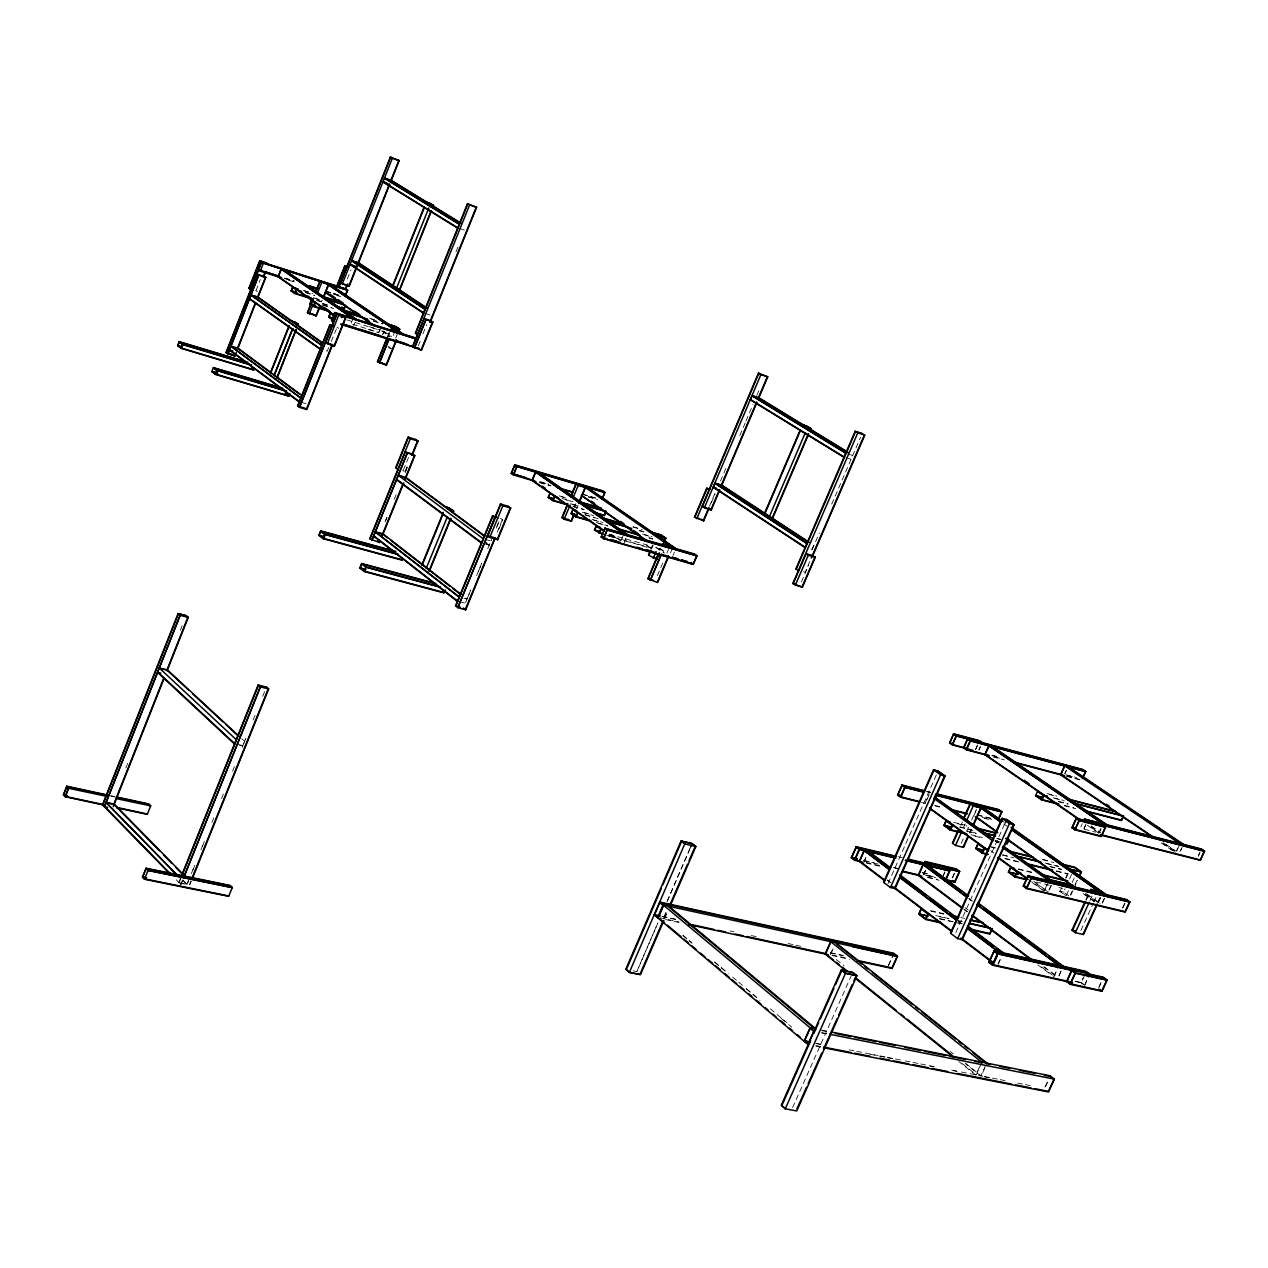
<?xml version="1.0" encoding="UTF-8"?>
<svg xmlns="http://www.w3.org/2000/svg" width="1268" height="1268" viewBox="0 0 1268 1268"><rect width="100%" height="100%" fill="white"/><g stroke="black" fill="none" stroke-linecap="round" stroke-linejoin="round"><path stroke-width="0.75" stroke-dasharray="5 3.75" d="M255.977 290.61L260.305 279.578M125.801 768.043L128.702 760.705M180.31 630.37L182.497 624.87M347.258 279.023L350.967 269.925M328.697 347.591L327.271 351.141L322.167 349.572M331.281 341.504L336.4 328.872M351.188 323.134L353.027 318.569M353.74 325.654L354.961 322.611M379.671 329.997L378.609 332.644L365.675 328.602M380.226 328.998L378.831 332.485L351.125 323.8M382.461 334.974L383.871 331.487M383.015 333.975L384.093 331.313M387.501 336.448L388.943 332.882M387.849 336.606L389.403 332.834M388.341 336.48L389.736 332.993M393.254 335.465L394.649 331.962M395.679 338.16L397.787 332.913M180.436 878.407L178.645 882.845L175.887 880.024M182.766 880.008L186.903 884.224L179.026 882.623L180.579 878.74M179.042 883.035L180.5 879.374M180.674 884.921L182.893 879.437M180.817 884.858L183.02 879.358M186.919 884.636L188.472 880.341M191.341 873.668L193.544 868.184M200.899 849.893L203.102 844.409M211.946 822.456L214.149 816.972M221.504 798.681L223.707 793.197M232.551 771.245L234.754 765.761M242.109 747.486L245.786 738.341M253.156 720.05L255.359 714.566M262.714 696.275L264.933 690.791M180.325 883.194L187.046 884.557L188.52 880.895M192.942 869.927L195.145 864.443M202.5 846.152L204.719 840.668M243.71 743.761L245.929 738.277M189.439 884.62L190.913 880.959M189.82 884.81L191.294 881.149M422.989 333.706L426.761 324.576M456.068 251.666L458.271 246.198M418.281 345.895L420.707 339.887M408.518 457.415L403.43 469.968L405.586 471.553L402.479 470.666M405.205 471.395L407.393 466.006M394.205 499.37L396.409 493.949M405.205 472.251L407.408 466.814M405.316 472.219L407.519 466.782M465.53 602.633L470.713 590.064L467.115 599.003M476.625 575.688L481.808 563.119L478.21 572.058M487.736 548.743L491.445 539.772M498.102 523.589L495.883 528.978L499.687 519.959M486.119 544.337L489.274 545.208L491.54 539.724M497.183 532.291L502.366 519.706L496.818 518.121M498.847 529.184L502.762 519.88L500.321 518.2M574.245 507.343L575.815 503.761M576.591 508.896L578.081 505.346M620.876 540.675L623.951 533.955M624.474 541.531L625.869 538.218M623.904 543.528L626.123 538.234M608.513 536.063L651.292 548.378L652.513 545.494M651.372 548.283L652.798 544.891M651.736 548.458L653.178 545.05M657.363 575.656L664.083 559.917M666.952 552.991L668.505 549.472M670.439 552.911L672.515 547.998M672.991 555.479L674.37 552.214M709.462 506.17L714.819 493.537M711.205 502.984L715.136 493.838M720.478 481.111L725.946 468.32M739.799 435.558L745.267 422.767M745.98 420.976L753.002 404.555M756.806 395.457L759.183 389.973M813.628 545.636L812.011 549.361L807.066 547.903M812.122 549.694L819.302 533.051M831.713 504.157L860.623 437.222M809.729 561.661L805.053 572.534L802.85 571.076M801.36 582.012L808.54 565.449M636.79 971.7L657.807 923.009M667.142 901.374L690.505 847.262M657.918 922.898L636.916 971.573L633.192 970.828M667.269 901.247L690.616 847.151M663.941 916.923L666.176 911.755M664.067 917.509L666.841 911.09M664.099 918.46L667.206 911.248M664.67 918.729L667 913.309M863.714 862.066L866.773 855.155M863.841 862.478L866.646 856.169M830.191 954.693L833.139 948.052M831.142 953.377L833.488 948.068M888.107 883.463L936.481 774.637M925.117 803.056L929.27 793.705M928.937 795.115L925.228 803.436L921.551 802.501M792.611 1107.566L851.129 976.011M975.361 749.768L977.39 745.219M975.663 749.61L977.961 744.49M978.944 749.626L980.465 746.218M924.103 873.272L925.497 870.149M978.912 750.228L980.275 747.185M925.244 871.005L923.722 874.397L934.69 876.996M923.786 874.904L925.878 870.228M888.297 965.487L892.196 956.754M888.71 965.281L893.829 953.821M960.875 825.436L962.475 821.854M963.537 827.481L965.202 823.804M943.202 875.491L944.818 871.877M943.455 875.538L944.977 872.146M961.16 843.426L963.617 837.974M968.435 827.227L966.771 830.889L976.392 833.266M971.589 820.142L976.455 809.317M974.03 815.356L976.091 810.727M969.497 832.854L971.098 829.272M969.941 833.06L971.542 829.462M952.236 877.916L954.645 872.527M952.553 877.852L954.82 872.796M955.834 932.503L1004.256 824.882M1064.74 773.67L1066.261 770.31M1064.882 773.908L1066.515 770.326M998.043 963.981L1001.308 956.769M998.17 964.409L1001.165 957.815M1047.273 884.208L1044.135 891.119L1031.36 881.91M1048.953 881.133L1044.531 890.865L1031.756 881.64M1048.905 890.104L1051.109 885.254M1051.426 885.207L1048.287 892.117L1033.895 881.751M1080.843 826.863L1082.27 823.709M1083.981 828.384L1087.215 821.268M1083.966 829.018L1085.392 825.848M979.451 1066.974L975.758 1075.105L958.846 1061.522M981.828 1062.568L976.281 1074.773L962.444 1063.646M1068.433 890.738L1066.134 895.81L1059.62 891.135L1061.126 887.822M1065.643 877.884L1068.655 871.259M1061.57 888.028L1060.064 891.341L1066.166 895.715M1066.087 878.09L1069.098 871.465M1068.781 895.81L1063.567 892.086L1065.072 888.773M1069.558 878.93L1072.57 872.321M985.711 1065.247L980.956 1075.692L965.566 1063.345M984.792 1068.036L981.099 1076.167L965.709 1063.82M1072.173 882.528L1074.487 877.472M1070.398 894.891L1071.904 891.578M1074.931 884.953L1077.198 879.976M1098.928 832.822L1100.957 828.48M1070.842 895.097L1073.108 890.12M1073.869 888.472L1077.641 880.182M1100.957 828.923L1099.166 832.949L1089.402 826.229M1085.804 899.947L1088.229 894.606M1086.264 900.153L1088.705 894.812M1053.66 976.693L1056.64 970.194M1054.12 976.392L1058.986 965.725M1090.005 900.597L1092.493 895.145M1058.923 975.504L1061.364 970.178M1058.97 976.075L1061.95 969.576M1080.875 930.427L1093.111 903.672M1093.888 901.992L1096.36 896.555M1097.676 902.325L1101.749 893.433M1098.136 902.531L1100.656 897.062M1098.659 902.024L1102.32 894.019M1102.209 902.879L1104.396 898.077M1102.368 903.149L1104.697 898.029M1075.169 981.448L1080.922 982.732L1083.157 977.882M1075.565 981.274L1081.319 982.541L1085.376 973.713M1084.615 984.998L1087.865 977.913M1084.679 985.521L1088.404 977.438M1122.545 907.983L1124.875 902.895M1122.846 907.92L1125.049 903.149M1045.006 1087.025L1047.954 1080.621M1045.514 1086.724L1047.875 1081.572M1098.944 986.9L1101.908 980.449M1098.611 988.327L1101.844 981.274M1176.387 851.193L1177.813 848.102M1176.831 850.765L1180.033 843.822M1179.985 851.573L1181.586 848.102M1180.698 850.574L1182.109 847.484M1198.593 855.139L1200.019 852.064M1198.308 856.328L1199.893 852.873M816.132 1043.326L821.949 1044.467M849.069 1049.825L854.87 1050.966M856.803 1051.346L878.122 1055.562M880.055 1055.943L885.872 1057.084M887.806 1057.464L893.623 1058.621M895.557 1059.002L903.307 1060.524M905.241 1060.904L911.058 1062.061M912.992 1062.441L918.809 1063.583M920.742 1063.963L934.294 1066.642M951.729 1070.081L959.48 1071.619M961.413 1071.999L982.732 1076.199M984.665 1076.58L990.482 1077.737M992.416 1078.117L998.233 1079.258M1000.167 1079.639L1005.968 1080.796M1017.602 1083.078L1023.403 1084.235M1025.352 1084.615L1031.153 1085.757M815.689 1043.532L823.439 1045.054M869.927 1054.231L877.678 1055.768M879.612 1056.149L885.429 1057.29M887.362 1057.67L893.179 1058.812M929.983 1066.087L933.85 1066.848M953.219 1070.668L957.102 1071.428M984.222 1076.786L990.023 1077.927M815.831 1045.561L821.648 1046.718M815.895 1046.211L821.712 1047.352M821.902 1032.691L827.719 1033.848M821.458 1032.897L827.275 1034.054M821.68 1030.044L829.43 1031.597M821.743 1030.678L827.56 1031.851M110.649 795.702L114.469 796.526M110.665 796.082L114.469 796.906M662.308 916.32L675.86 919.252M730.035 930.966L733.903 931.806M751.322 935.562L757.123 936.83M788.094 943.519L793.895 944.771M795.828 945.199L801.63 946.451M830.651 952.728L842.269 955.232M661.912 916.526L677.397 919.871M830.255 952.934L845.74 956.278M659.693 917.747L679.046 921.915M831.998 954.947L847.5 958.291M665.541 919.585L681.043 922.93M832.062 955.517L849.497 959.274M930.649 910.63L943.836 913.657M960.795 917.556L964.568 918.412M930.712 911.153L943.899 914.18M935.832 915.559L949.035 918.571M958.465 920.742L962.238 921.598M939.223 916.605L948.654 918.761M958.085 920.917L961.857 921.788M939.826 918.65L956.785 922.518M958.671 922.945L962.444 923.817M939.445 918.84L952.633 921.852M954.519 922.28L962.063 923.992M236.403 744.11L242.695 745.568M239.493 745.124L242.854 745.901M864.744 860.94L878.201 864.11M893.56 867.756L897.395 868.659M925.608 875.332L935.816 877.741M866.139 862.525L879.58 865.711M927.621 877.06L937.242 879.326M866.187 863.033L879.643 866.202M927.685 877.551L939.223 880.277M922.581 872.622L929.888 874.349M922.216 872.796L929.523 874.524M863.191 860.29L874.714 863.017M893.924 867.566L897.76 868.469M926.575 875.285L934.262 877.107M1059.62 891.135L1063.567 892.086M898.426 856.788L902.261 857.707M1036.019 881.989L1049.381 885.207M1058.923 887.505L1062.743 888.424M1018.347 868.881L1031.692 872.115M1018.41 869.341L1031.756 872.574M1045.323 863.048L1058.621 866.298M1046.877 863.682L1058.289 866.472M1002.719 854.886L1010.311 856.74M1050.173 866.488L1061.554 869.277M1002.37 855.06L1013.766 857.834M1049.825 866.662L1061.221 869.452M1005.001 858.325L1018.299 861.574M1056.292 870.847L1067.688 873.636M1005.064 858.785L1018.362 862.034M1056.355 871.306L1067.751 874.08M991.37 846.739L995.158 847.674M1042.597 859.339L1050.189 861.194M991.418 847.198L995.221 848.134M1042.661 859.783L1054.057 862.589M957.562 823.74L967.009 826.086M960.05 826.895L971.399 829.716M959.717 827.069L974.854 830.825M997.171 838.417L1000.959 839.368M966.596 831.095L976.043 833.441M996.838 838.592L1000.61 839.527M970.987 834.74L982.335 837.546M995.57 840.827L999.358 841.762M974.823 836.135L982.399 838.005M995.634 841.27L999.422 842.206M953.726 822.33L965.059 825.151M977.596 814.912L990.879 818.256M977.263 815.086L990.546 818.415M934.77 805.402L942.378 807.304M982.24 817.337L991.719 819.714M934.833 805.846L942.425 807.764M984.19 818.256L991.782 820.158M926.67 791.264L930.458 792.231M926.734 791.707L930.522 792.674M1084.283 829.256L1095.806 832.188M1053.185 797.715L1062.695 800.171M1054.77 798.365L1064.28 800.837M1058.732 801.487L1068.242 803.944M1058.415 801.645L1067.91 804.102M1064.359 805.354L1073.869 807.811M1064.423 805.782L1075.835 808.73M1047.178 793.578L1056.688 796.05M1049.143 794.497L1056.751 796.462M994.698 756.933L1002.259 758.93M1066.546 775.953L1079.781 779.455M992.86 756.837L1004.208 759.849M1066.61 776.365L1081.731 780.359M992.178 755.205L999.739 757.202M1065.897 774.732L1075.343 777.236M991.861 755.363L999.422 757.361M1067.482 775.398L1076.928 777.902M463.929 598.195L467.099 599.051L463.977 596.626M459.555 601.682L465.118 603.172M485.216 539.36L490.779 540.929M483.584 543.306L489.147 544.86L485.993 542.514M609.353 534.335L646.791 544.875L651.261 547.998L606.611 535.144M596.404 522.448L607.657 525.713M648.947 537.68L652.703 538.757M598.306 523.367L607.689 526.077M648.978 538.044L652.735 539.138M573.041 506.154L584.088 509.371M573.073 506.518L584.12 509.736M584.215 512.51L589.842 514.142M632.954 526.696L640.451 528.867M582.377 512.335L593.614 515.616M632.986 527.06L642.369 529.786M585.103 514.681L594.486 517.407M639.532 530.5L643.272 531.593M584.849 514.856L597.989 518.66M639.262 530.658L646.775 532.845M592.045 519.389L601.412 522.099M642.67 534.066L652.037 536.792M593.662 520.102L603.029 522.812M644.287 534.779L651.784 536.95M559.251 495.804L566.606 497.944M561.122 496.707L566.637 498.324M561.962 498.467L573.009 501.684M565.385 499.703L572.756 501.859M570.6 503.681L576.116 505.282M572.185 504.379L577.701 505.995M539.534 481.475L548.885 484.217M582.551 494.14L595.643 497.991M541.167 482.189L548.648 484.392M582.313 494.298L595.405 498.15M539.629 482.3L550.851 485.596M588.273 496.612L595.77 498.815M539.661 482.664L550.883 485.961M588.304 496.977L597.672 499.719M301.213 402.257L306.333 403.763M388.341 347.717L391.812 348.795M322.627 303.417L328.269 305.192M369.574 318.22L377.087 320.582M322.658 303.749L328.285 305.525M371.461 319.14L377.103 320.915M322.658 304.843L332.058 307.807M373.394 320.836L382.793 323.8M322.437 305.002L333.706 308.568M373.172 320.994L382.571 323.958M369.305 326.684L380.384 330.156M346.893 319.885L380.162 330.33M303.686 290.42L310.993 292.734M303.702 290.752L312.847 293.653M305.572 292.417L314.718 295.301M305.366 292.575L314.512 295.476M313.307 297.679L322.437 300.564M314.924 298.424L322.231 300.738M316.794 300.088L324.117 302.402M316.81 300.421L324.132 302.735M847.579 453.849L852.524 455.418M284.872 278.041L294.224 281.005M326.034 291.117L339.127 295.286M284.65 278.199L294.017 281.179M325.828 291.291L331.439 293.067M333.31 293.669L338.921 295.444M284.587 278.548L293.954 281.512M325.781 291.624L331.392 293.415M333.262 294.017L338.889 295.793M288.359 280.054L295.84 282.431M337.034 295.523L340.775 296.712M845.962 457.621L850.891 459.19M425.382 313.513L430.327 315.098M459.618 228.509L464.579 230.174M1166.195 844.52L1175.927 851.113M1163.041 842.681L1176.022 851.462M1163.057 843.727L1174.406 851.414M1161.076 842.855L1175.674 852.746M334.276 293.304L335.893 294.398M383.633 331.011L391.701 336.527M382.033 330.821L390.1 336.337M381.716 331.011L389.767 336.527M1091.019 825.943L1100.798 832.664M1091.114 826.292L1099.261 831.903M1087.405 825.341L1098.801 833.187M387.976 346.148L390.528 347.907M659.344 548.109L665.811 552.61M659.455 548.442L665.938 552.959M656.111 547.174L664.21 552.816M655.762 547.38L663.861 553.022M337.003 327.096L338.714 328.269M646.521 545.05L651.292 548.378M610.954 534.161L620.575 540.929M611.065 534.51L617.484 539.011M609.258 534.335L614.077 537.727M608.909 534.541L612.111 536.808M255.867 290.626L257.436 291.735M1003.86 823.994L1007.077 826.276M1086.977 894.162L1099.863 903.339M1085.487 893.401L1099.974 903.719M1085.043 894.463L1094.712 901.342M1083.046 893.575L1094.3 901.596M995.332 840.478L998.534 842.76M994.936 840.732L998.138 843.014M1033.785 881.371L1048.176 891.737M990.752 850.654L993.953 852.952M968.879 898.441L972.049 900.787M969.006 898.854L972.176 901.199M1081.319 982.541L1083.522 984.174M1080.922 982.732L1083.427 984.586M486.135 542.862L489.274 545.208M965.138 907.777L968.292 910.139M1043.929 966.676L1056.529 976.106M1044.055 967.104L1056.656 976.519M964.346 909.219L967.5 911.581M1041.519 966.977L1052.535 975.219M963.902 909.505L967.056 911.866M1037.921 964.9L1050.522 974.331M958.164 921.567L961.287 923.928M887.14 879.834L890.263 882.211M887.283 880.261L890.405 882.623M836.357 959.622L844.044 965.804M950.334 1051.473L953.409 1053.93M682.834 935.15L691.884 942.774M714.534 961.841L726.596 972.001M732.635 977.089L737.168 980.893M738.673 982.161L744.712 987.249M746.218 988.517L756.79 997.409M770.373 1008.837L786.984 1022.816M683.008 935.641L687.525 939.445M689.031 940.713L692.059 943.265M714.692 962.317L728.292 973.761M746.392 989.008L759.976 1000.436M781.12 1018.22L787.159 1023.308M788.664 1024.576L791.676 1027.128M241.808 738.753L244.661 741.4M182.909 880.325L187.046 884.557M176.268 879.802L179.026 882.623M386.883 517.455L384.679 522.876L386.978 517.423"/><path stroke-width="1.5" d="M251.349 368.275L253.758 370.082L181.229 348.367L177.694 345.673L179.248 341.663L247.973 362.315M244.28 361.538L179.263 341.995L177.9 345.498L181.213 348.034L253.743 369.749L251.492 368.053M181.213 348.034L182.576 344.516L179.263 341.995M181.229 348.367L182.782 344.357L179.248 341.663M289.865 393.492L288.803 396.171L215.512 374.44L211.851 371.651L213.436 367.593L282.891 388.262M345.134 296.347L347.622 290.118L345.752 288.866L261.509 262L250.763 289.643L248.861 288.375L259.702 260.748L266.803 263.015M288.787 395.822L215.497 374.092L216.891 370.541L213.452 367.926L279.15 387.485M215.512 374.44L217.097 370.367L213.436 367.593M249.194 288.533L260.035 260.891L268.626 264.267M236.323 352.361L234.897 356.023L225.989 352.552L261.557 261.969M226.322 352.694L257.198 274.015M234.564 355.864L227.875 353.867L258.672 275.124L256.849 273.856L265.789 277.375L257.879 297.504M281.575 277.914L260.273 271.146L263.379 263.221L259.702 260.748M227.875 353.867L258.767 275.108L265.789 277.375M263.221 277.01L265.392 271.479M263.57 277.153L265.725 271.637M237.433 348.557L255.391 302.83M257.547 297.346L265.456 277.232L263.855 276.123M237.766 348.7L255.724 302.989M105.323 805.386L65.254 796.779L63.4 794.846L66.792 786.208L106.829 794.862M106.845 795.258L66.808 786.588L63.622 794.703L65.239 796.383L105.307 804.99M65.239 796.383L68.44 788.268L66.808 786.588M65.254 796.779L68.662 788.125L66.792 786.208M313.148 299.264L294.858 293.494L291.164 290.927L292.718 286.948M313.133 298.931L294.842 293.162L291.371 290.752L292.734 287.281L298.218 289.009M294.842 293.162L296.205 289.69L292.734 287.281M294.858 293.494L296.427 289.516M270.449 372.697L288.946 325.924M270.781 372.855L289.278 326.066M167.138 670.677L188.235 617.405L186.253 615.646L178.075 613.585L102.47 804.768L170.387 874.381M178.455 613.76L102.835 804.942L104.483 806.622L180.183 615.297L178.455 613.76L186.127 615.693L187.87 617.231L166.758 670.503M292.67 328.571L274.142 375.439L292.781 328.555M178.075 613.585L180.056 615.345L104.341 806.702L107.637 807.399M277.391 376.358L295.919 329.537M277.01 378.308L296.268 329.68M330.472 311.801L313.545 306.476L309.788 303.86L311.373 299.866M319.901 306.793L316.255 315.986L307.442 312.514L312.53 299.644M315.447 292.274L319.821 281.242L328.65 284.729L323.546 297.6M312.863 299.787L307.775 312.673L309.376 313.782M315.78 292.433L320.154 281.385M113.645 804.609L163.841 677.857M113.28 806.622L164.222 678.031M309.265 313.798L313.022 304.589M317.301 293.542L321.771 282.495M328.571 310.866L313.529 306.143L314.924 302.64L311.389 300.199M313.545 306.476L315.13 302.466M319.568 306.65L315.922 315.843L314.305 314.718M323.213 297.457L328.317 284.587M336.115 287.693L344.785 265.868L348.24 266.993L345.102 266.026L336.448 287.836M338.683 287.139L390.354 157.058L399.182 160.608L391.21 180.627M338.794 287.123L346.735 267.104L345.102 266.026M340.775 282.875L390.702 157.216M352.9 318.236L281.147 268.895L278.041 276.789L334.181 315.653L332.565 319.694L328.745 317.032L330.346 313.006L334.039 314.163M332.549 319.362L328.967 316.857L330.362 313.339L334.055 314.496M389.767 184.272L349.223 286.188L342.297 283.984L392.367 158.231L390.354 157.058M343.818 316.207L345.879 317.539L334.514 346.085L325.305 342.471L332.581 344.706L306.761 409.532L299.47 407.393L297.568 405.966L329.854 324.814L333.611 326.034M416.95 338.382L334.768 312.546L331.519 320.709L333.468 322.056L336.717 313.878L417.061 339.127M297.917 406.125L330.203 324.973M345.276 289.199L346.719 285.554M345.609 289.342L347.765 283.889M336.654 313.909L299.47 407.393L331.899 326.145L329.854 324.814M325.654 342.629L337.003 314.068M348.89 286.045L356.847 266.026M358.289 262.381L389.434 184.129M390.877 180.484L398.849 160.465M345.229 295.761L347.4 290.277L345.784 289.183L261.573 262.286L347.4 290.277M336.939 306.777L344.262 309.075L345.609 305.319L327.318 299.517M306.412 409.39L332.248 344.5M116.371 796.938L148.784 803.944L150.686 805.862L147.294 814.389L116.767 807.843M345.53 317.38L334.166 345.926L327.334 343.818L338.714 315.241L334.768 312.546M142.492 877.171L146.074 868.2L230.205 885.444L232.282 887.521L228.7 896.349L144.504 879.263L142.492 877.171L146.327 877.947M228.684 895.937L144.489 878.851L142.729 877.012L146.089 868.612L230.237 885.856L232.044 887.663L147.865 870.434L146.089 868.612M144.504 879.263L148.102 870.292L146.074 868.2M392.636 285.728L424.051 207.286M392.256 287.693L424.384 207.429M396.519 288.28L428.822 207.889M398.929 291.085L431.136 210.742M399.262 291.228L431.469 210.9M396.583 340.03L386.534 365.057L377.452 361.491L386.788 338.239M387.311 338.081L377.801 361.649L386.185 364.899L396.234 339.872M385.535 343.469L387.643 338.223M379.417 362.87L388.753 339.586M379.512 362.854L388.848 339.586M398.659 331.74L399.705 329.125L395.854 326.51L382.714 322.357M180.848 877.345L258.133 685.037L266.534 687.082L268.673 688.984L192.768 877.488M181.245 877.535L258.529 685.227L260.4 686.891L268.673 688.984M402.13 560.171L323.134 538.678L318.902 535.286L320.677 530.864L395.806 551.421M392.081 550.772L320.693 531.244L319.14 535.128L323.118 538.298L402.099 559.806M183.622 877.599L260.273 686.955L258.133 685.037M183.765 877.519L260.4 686.891M323.118 538.298L324.671 534.414L320.693 531.244M323.134 538.678L324.925 534.24L320.677 530.864M192.387 877.298L268.277 688.793L266.391 687.129M430.232 322.262L476.594 207.334L467.496 203.672L415.302 333.278L417.378 334.609M415.635 333.436L467.844 203.831M467.496 203.672L469.635 204.909L412.449 346.735L421.467 350.253L432.832 322.104L430.74 320.772M412.766 346.846L424.114 318.664L432.832 322.104M425.779 319.853L414.414 348.034L425.874 319.837L423.766 318.522L430.835 320.772M429.884 322.104L476.245 207.175M421.119 350.095L432.483 321.945M415.793 439.473L408.058 437.175L395.695 467.734L397.851 469.319M408.439 437.349L396.076 467.908L397.946 469.303M370.082 538.979L405.284 452.042M445.322 589.969L444.117 592.933L364.265 571.519L359.858 568.001L361.681 563.499L435.748 583.47M444.085 592.536L364.233 571.123L360.112 567.826L361.713 563.895L433.862 583.343M364.233 571.123L365.834 567.176L361.713 563.895M364.265 571.519L366.087 567.002L361.681 563.499M411.751 455.228L417.584 440.868M412.132 455.402L417.964 441.026L415.682 439.489M382.143 535.175L402.701 484.503M404.904 479.066L414.446 455.545M382.508 535.35L403.81 482.854M405.269 479.241L414.81 455.719L412.544 454.166M421.8 564.942L443.309 512.32M422.181 565.116L442.944 514.301M426.206 568.365L447.144 517.423M428.996 571.076L450.552 518.39M429.376 571.25L450.933 518.564M508.262 506.344L510.719 508.008L497.658 539.661L495.217 537.965L465.705 609.765L457.78 607.657L455.497 605.866L492.523 515.918L496.628 517.154M455.878 606.056L492.919 516.092M535.92 481.555L513.461 474.961L511.242 473.376L514.76 464.817L602.649 490.843L604.931 492.412L602.11 499.148M602.031 498.895L604.678 492.57L602.68 491.207L514.792 465.182L511.479 473.218L534.018 480.651M508.357 506.312L500.448 504.03L457.78 607.657L494.964 517.582L492.523 515.918M500.844 504.22L487.8 535.889L489.844 537.394M513.429 474.581L516.742 466.545L514.792 465.182M513.461 474.961L516.995 466.37L514.76 464.817M497.658 539.661L489.749 537.442L502.905 505.694L500.448 504.03M465.308 609.591L494.964 537.68M497.262 539.486L510.322 507.834M567.541 504.902L552.816 500.606L548.267 497.405L550.043 493.109M567.509 504.537L552.785 500.242L548.521 497.23L550.074 493.474L558.031 497.547M552.785 500.242L554.338 496.47M552.816 500.606L554.591 496.311M567.795 503.412L561.882 517.661L564.212 519.23M570.759 496.295L575.941 483.821L585.119 487.387L579.191 501.621M567.43 505.361L562.247 517.819L569.158 519.769M571.123 496.454L576.306 483.996M570.14 504.965L564.117 519.262L571.408 521.354L574.372 514.237M573.009 497.864L578.287 485.359M590.809 521.196L575.783 516.837L571.155 513.572L572.962 509.229M590.777 520.815L575.751 516.472L571.424 513.397L572.993 509.609L576.75 510.703M571.044 521.196L574.008 514.079M578.81 503.57L585.483 487.546L578.208 485.39M575.783 516.837L577.606 512.494M602.934 534.462L594.486 530.056L596.325 525.681M600.065 527.123L596.356 526.061L594.755 529.881L602.902 534.082M599.178 533.004L600.778 529.184L596.356 526.061M599.209 533.384L601.048 529.01M601.191 537.014L604.899 528.138L694.515 554.053L696.956 555.733L693.263 564.434L603.584 538.694L601.191 537.014L606.801 538.615M607.039 530.008L696.703 555.907L693.231 564.054L603.552 538.314L607.039 530.008L604.931 528.534L694.547 554.433M603.584 538.694L607.309 529.834L604.899 528.138M649.929 551.691L648.503 555.083L656.808 559.41L658.964 554.306M648.867 555.257L651.023 550.154M653.194 558.38L656.142 551.532M658.14 554.306L647.821 578.747L657.648 582.551L668.712 556.383M658.599 554.148L656.444 559.251L653.495 557.191M659.265 552.737L648.202 578.921L653.416 580.395M663.957 542.022L665.541 538.298L661.119 535.239L651.736 532.512M664.004 542.387L665.795 538.123L661.072 534.874L649.834 531.609M657.268 582.377L668.331 556.208M709.066 508.135L703.708 520.783L694.468 517.17L706.704 488.275L710.159 489.321M694.816 517.328L707.068 488.434L710.302 489.416M696.782 518.723L758.454 373.125L767.758 376.834L758.47 398.723M702.377 506.503L758.819 373.283M719.844 484.851L714.978 483.377L713.44 487.007L805.402 547.411M847.484 452.343L758.549 397.962L752.067 395.87L750.513 399.531L844.314 457.098M703.344 520.609L708.701 507.977M702.028 506.344L710.92 509.799L719.431 489.733M720.969 486.088L756.568 402.21M758.106 398.564L767.394 376.675M719.78 489.908L711.269 509.958L704.342 507.897L760.927 374.551L758.454 373.125M721.334 486.262L756.933 402.368M764.414 513.73L800.235 429.947M764.778 513.905L800.599 430.106M769.232 516.979L805.275 432.848M771.578 519.658L808.318 433.814M771.943 519.817L808.699 433.989M862.177 433.593L855.155 431.326L795.876 568.967L798.428 570.6M796.241 569.142L855.535 431.5L862.129 433.624L864.76 435.146L812.455 556.414M670.899 904.29L695.863 846.517L692.169 843.553L681.074 840.969L625.774 969.307L629.34 972.429L640.483 974.696L663.893 920.536M661.389 888.234L626.344 969.576L629.467 972.302L639.912 974.442L662.53 922.074M662.958 884.62L681.645 841.239L692.059 843.648L695.276 846.247L689.047 860.687M795.416 585.071L792.849 583.438L857.786 432.848L855.155 431.326M793.229 583.613L806.115 553.704M629.34 972.429L684.752 843.933L681.074 840.969M659.772 902.594L662.958 905.257L657.743 917.319L654.573 914.64L659.772 902.594L893.829 953.821M811.298 558.047L864.38 434.987M657.807 917.921L663.354 905.051L897.554 956.23L892.086 968.467L857.231 960.954M658.33 917.588L663.529 905.526M802.026 586.989L814.928 557.112M812.788 555.622L805.735 553.545L808.318 555.162L795.353 585.119L802.406 587.163L815.308 557.27L812.725 555.653M690.505 847.262L692.059 843.648M670.328 904.021L687.478 864.3M862.351 862.129L854.664 860.306L851.303 857.754L856.185 846.691L896.508 856.344M860.37 861.162L854.6 859.799L851.668 857.564L856.249 847.198L894.637 856.375M854.6 859.799L859.181 849.433L856.249 847.198M854.664 860.306L859.545 849.243L856.185 846.691M830.794 942.061L825.642 953.71L833.314 959.876M919.649 802.026L900.66 797.255L897.57 795.02L902.008 785.003L924.768 790.788M919.585 801.582L900.613 796.811L897.903 794.846L902.071 785.447L922.93 790.756M900.613 796.811L904.766 787.396L902.071 785.447M900.66 797.255L905.098 787.222L902.008 785.003M841.302 969.972L781.231 1105.3L785.272 1108.834L796.748 1110.942L856.914 975.758L852.73 972.413L841.302 969.972L845.471 973.317L856.914 975.758M810.68 1040.632L781.849 1105.585L785.383 1108.676M813.882 1033.404L818.7 1022.579M820.301 1018.981L833.916 988.295M835.517 984.697L841.92 970.258L852.635 972.54L856.296 975.472L853.887 980.877M933.47 769.882L883.558 882.29L890.437 887.521L895.065 888.599L945.135 776.064L938.066 771.071L933.47 769.882L940.602 774.796L945.135 776.064M884.065 882.512L933.977 770.12L938.003 771.166L944.628 775.842L894.558 888.361M785.272 1108.834L845.471 973.317M972.699 750.276L952.411 744.902L949.558 742.921L953.615 733.76L979.419 740.67L982.304 742.636M982.003 742.794L979.482 741.067L953.679 734.172L949.859 742.763L952.363 744.49L967.595 748.691M952.363 744.49L956.183 735.9L953.679 734.172M952.411 744.902L956.484 735.741L953.615 733.76M890.437 887.521L940.602 774.796L944.628 775.842M796.938 1108.85L806.575 1087.215M808.176 1083.617L821.807 1052.979M823.408 1049.365L837.038 1018.727M838.639 1015.129L852.286 984.475M966.343 749.42L970.163 740.845L967.642 739.117L963.823 747.692L966.343 749.42L989.024 755.427M966.39 749.832L970.464 740.686L967.579 738.705L963.521 747.851L966.39 749.832L989.088 755.839M923.865 864.602L925.244 861.495L956.262 868.929L959.686 871.433L954.836 882.243L945.706 880.087L949.843 870.783L946.435 868.263M967.262 834.265L950.239 830.049L943.931 825.484L946.166 820.459M965.313 833.345L950.192 829.605L944.264 825.31L946.229 820.919L950.001 821.854M950.192 829.605L952.157 825.183L946.229 820.919M950.239 830.049L952.49 825.024M970.163 740.845L989.056 745.885L985.141 754.476L1079.623 819.508M894.939 954.693L897.158 956.437L892.022 967.896L857.168 960.383M940.856 922.914L925.767 919.474L918.714 914.101L921.234 908.474M925.703 918.951L919.094 913.911L921.297 908.982L927.907 914.022L925.703 918.951L940.793 922.391M958.022 830.619L952.395 843.188L955.501 845.439L963.521 847.404L968.34 836.642M963.632 818.066L970.052 803.706L973.19 805.925L981.194 807.954L973.158 825.88M952.839 843.394L958.465 830.825M964.076 818.256L970.511 803.912M955.501 845.439L961.192 832.791M966.755 820.301L973.238 805.846L980.75 807.748L972.715 825.674M925.767 919.474L928.287 913.832M944.929 881.149L949.478 870.973L946.483 868.77M963.078 847.198L967.896 836.436M928.287 864.205L925.307 862.002L956.326 869.42L959.321 871.623L954.772 881.751L945.643 879.58M987.962 854.616L982.256 853.237L975.805 848.546L978.072 843.474M987.899 854.156L982.209 852.762L976.138 848.387L978.135 843.933L984.206 848.308L987.994 849.243M982.209 852.762L984.206 848.308M982.256 853.237L984.554 848.134M998.804 818.082L1001.561 811.948L998.804 810.014M998.217 819.952L1001.894 811.774L998.756 809.57L936.149 793.673M1002.037 818.32L950.429 933.137L957.657 938.637L962.333 939.683L1014.099 824.739L1006.681 819.493L1002.037 818.32L1009.439 823.566L1014.099 824.739M950.937 933.375L1002.544 818.557M1005.001 823.17L1006.681 819.493M957.657 938.637L1009.502 823.471M961.81 939.445L1013.576 824.501L1006.618 819.588M1006.919 843.632L1008.884 839.273M1006.982 844.076L1008.472 840.763M1058.717 804.308L1041.583 799.87L1035.591 795.733L1037.668 791.105M1026.478 879.691L1015.018 876.933L1008.409 872.162L1010.723 867.027M1026.414 879.231L1014.955 876.473L1008.757 871.988L1010.786 867.486L1014.59 868.421M1058.653 803.88L1041.519 799.458L1043.358 795.401L1037.731 791.533M1041.583 799.87L1043.675 795.242L1047.479 796.225M1014.955 876.473L1016.984 871.972L1010.786 867.486M1015.018 876.933L1017.348 871.798M992.051 928.683L989.848 933.549L970.987 929.254M992.432 928.509L989.912 934.072L971.05 929.777M1072.126 982.748L992.511 965.154L988.802 962.333L994.033 950.778L1086.121 971.415L1089.878 974.204M1023.276 886.142L1027.983 875.712L1126.444 899.487L1129.867 901.913L1125.176 912.104L1026.636 888.583L1023.276 886.142L1027.064 887.045M1071.175 982.018L992.448 964.615L989.198 962.143L994.096 951.317L1028.633 959.052M1126.507 899.963L1129.503 902.071L1125.112 911.644L1026.573 888.107L1023.625 885.967L1028.047 876.188L1124.621 899.503M1026.573 888.107L1031.011 878.328L1028.047 876.188M992.448 964.615L997.345 953.774L994.096 951.317M1026.636 888.583L1031.375 878.153L1027.983 875.712M992.511 965.154L998.724 951.824L967.421 928.224M997.219 955.866L993.953 963.062L961.16 938.177M1082.444 778.298L1085.471 771.61L1082.904 769.882L978.975 742.145M1082.539 778.584L1085.773 771.451L1082.856 769.486L956.484 735.741M1102.51 824.945L1105.648 827.085L1101.337 836.547L1075.074 829.89L1071.951 827.735L1076.278 818.225L1204.6 851.113L1200.336 860.338L1100.513 834.978M1076.326 818.653L1079.068 820.539L1105.316 827.259L1101.274 836.119L1075.01 829.462L1072.284 827.56L1076.326 818.653L1089.45 822.013M1075.01 829.462L1079.068 820.539M1075.074 829.89L1079.401 820.364L1076.278 818.225M1079.084 876.41L1081.081 872.051L1074.931 867.724L1061.649 864.459M1079.147 876.87L1081.414 871.893L1074.868 867.264L1061.585 863.999M1123.274 816.132L1121.451 820.111L1083.395 810.284M1123.591 815.974L1121.514 820.523L1085.36 811.187M1097.327 904.322L1083.49 934.564L1075.343 932.677L1071.967 930.221L1084.98 901.722M1072.443 930.427L1085.456 901.944M1075.343 932.677L1089.228 902.277M1083.03 934.357L1096.868 904.1M1071.809 970.67L1075.105 973.111L1106.774 980.18L1101.908 990.784L1070.224 983.778L1066.927 981.321L1071.809 970.67L1075.533 971.51M1070.224 983.778L1075.105 973.111M1070.287 984.317L1075.502 972.936L1107.186 980.005L1101.971 991.307L1070.287 984.317L1066.531 981.511L1071.745 970.147L1075.502 972.936M831.364 1031.994L1050.158 1075.803L1054.405 1079.131L1048.509 1091.97L823.645 1047.733M1087.215 821.268L1084.489 819.397L1201.493 849.401L1204.267 851.272L1200.273 859.926L1100.45 834.55M341.298 317.618L343.913 316.144M809.618 1041.884L804.609 1040.885L810.125 1028.364L813.707 1031.36L808.081 1044.04L804.514 1041.028L810.315 1042.185M807.938 1041.995L804.071 1041.234L810.062 1027.73L815.863 1028.887L668.933 906.271M823.582 1047.099L850.717 1052.44M854.6 1053.201L870.102 1056.244M879.786 1058.162L889.486 1060.064M893.354 1060.825L908.871 1063.884M912.738 1064.645L928.255 1067.704M932.123 1068.464L947.64 1071.523M957.324 1073.425L1011.595 1084.108M1015.478 1084.869L1030.979 1087.928M1034.862 1088.689L1048.43 1091.368L1053.962 1079.322L1050.237 1076.421L1044.436 1075.248M829.652 1034.244L1054.405 1079.131M835.295 1033.404L850.796 1036.495M854.664 1037.272L875.966 1041.535M879.834 1042.312L895.335 1045.418M905.019 1047.352L920.505 1050.443M924.372 1051.22L945.674 1055.483M949.542 1056.26L965.043 1059.366M974.727 1061.3L982.462 1062.853M986.345 1063.63L990.213 1064.407M999.897 1066.34L1009.582 1068.274M1019.266 1070.208L1034.751 1073.314M142.729 877.012L146.565 877.805M148.102 870.292L232.282 887.521M856.296 975.472L845.566 973.19L841.92 970.258M63.4 794.846L67.442 795.527M116.751 807.447L147.278 813.993M116.387 797.318L148.8 804.34L150.464 806.004M654.573 914.64L660.374 915.892M68.44 788.268L106.813 796.367M116.133 798.586L150.686 805.862M692.597 924.847L713.9 929.444M717.767 930.284L725.518 931.948M735.202 934.04L742.937 935.721M746.82 936.545L826.197 953.695M688.778 924.594L828.194 954.677M852.635 946.705L897.158 956.437M989.198 962.143L993.034 962.998M988.802 962.333L992.638 963.173M1066.927 981.321L1072.522 982.557M1032.469 959.908L1086.185 971.938L1089.481 974.379M997.345 953.774L1072.205 970.511M1086.708 973.998L1103.477 977.755L1105.68 979.371M953.267 915.813L958.909 917.113M970.226 919.712L983.413 922.739M953.33 916.336L957.102 917.208M970.289 920.235L979.704 922.391M969.798 923.326L990.546 928.065M969.418 923.5L990.165 928.255M919.094 913.911L926.623 915.639M918.714 914.101L928.128 916.257M1071.967 930.221L1075.232 930.981M684.752 843.933L695.863 846.517M851.303 857.754L857.057 859.118M902.642 871.148L919.934 875.237M902.705 871.655L921.931 876.188M851.668 857.564L857.422 858.927M1023.625 885.967L1027.413 886.871M908.031 859.086L959.686 871.433M946.53 868.564L959.321 871.623M908.078 859.593L931.124 865.093M859.545 849.243L896.048 857.945M905.653 860.243L949.843 870.783M859.181 849.433L864.95 850.796M868.786 851.716L893.766 857.675M905.289 860.433L924.499 865.014M928.35 865.933L949.478 870.973M1016.984 871.972L1020.803 872.891M1051.33 880.277L1072.332 885.349M1008.757 871.988L1018.299 874.286M1008.409 872.162L1017.935 874.46M1031.375 878.153L1129.867 901.913M1031.011 878.328L1129.503 902.071M159.388 668.299L167.059 670.154L188.52 689.998M160.782 673.118L157.501 672.325L234.453 743.967M1041.234 874.429L1067.925 880.895M1041.297 874.888L1064.169 880.436M1098.801 891.23L1090.67 889.264L1094.078 891.673M1045.973 878.724L1072.68 885.175M1014.939 855.599L1039.633 861.638M1068.131 868.628L1081.414 871.893M1018.394 856.692L1041.187 862.272M1071.571 869.721L1081.081 872.051M976.138 848.387L983.73 850.242M975.805 848.546L983.397 850.416M1025.891 863.429L1052.488 869.927M1025.955 863.888L1052.551 870.371M1008.44 850.939L1033.119 856.994M1010.406 851.858L1031.28 856.994M978.341 828.907L995.348 833.139M982.748 832.537L994.096 835.343M986.187 833.647L995.649 835.992M944.264 825.31L951.824 827.18M943.931 825.484L951.491 827.354M976.392 827.972L995.285 832.68M897.903 794.846L901.706 795.813M897.57 795.02L901.374 795.971M180.056 615.345L188.235 617.405M949.97 809.222L967.04 813.517M951.919 810.141L967.104 813.961M1072.284 827.56L1076.041 828.511M1071.951 827.735L1075.708 828.686M936.212 794.117L996.917 809.523M905.098 787.222L924.087 792.04M935.467 794.925L1001.894 811.774M904.766 787.396L923.754 792.215M935.134 795.099L971.193 804.245M982.573 807.13L1001.561 811.948M1104.491 825.69L1204.267 851.272M1079.401 820.364L1105.648 827.085M1074.123 803.135L1121.689 815.482M1043.358 795.401L1047.162 796.383M1077.61 804.277L1121.372 815.641M1043.516 797.556L1035.908 795.575L1041.519 799.458M1035.591 795.733L1043.199 797.715M1066.198 798.523L1115.634 811.377M1066.245 798.935L1113.795 811.298M1013.607 761.941L1062.774 774.954M1013.655 762.353L1064.724 775.857M455.497 605.866L460.236 607.134M949.558 742.921L953.552 743.745M956.183 735.9L967.246 738.864M970.464 740.686L1085.773 771.451M992.844 746.9L1064.676 766.062L1060.888 774.526L1153.325 837.134M1070.351 767.568L1085.471 771.61M366.087 567.002L440.234 586.957M365.834 567.176L439.98 587.132M360.112 567.826L365.802 569.364M359.858 568.001L365.564 569.538M324.925 534.24L398.263 554.274M324.671 534.414L398.009 554.449M318.902 535.286L324.782 536.665M382.73 534.145L375.471 532.132L459.317 597.26M493.743 537.489L487.419 535.714L489.749 537.442M445.528 506.867L449.427 507.977L453.912 511.305L450.013 510.196M449.332 508.008L445.908 507.041L453.532 511.131M594.486 530.056L600.335 531.482M398.358 475.627L403.81 477.196M502.81 505.742L510.719 508.008M610.796 539.518L616.391 541.119M646.284 549.71L651.879 551.311M672.42 557.223L678.015 558.823M681.756 559.901L687.367 561.502M610.526 539.692L619.862 542.371M636.679 547.19L642.274 548.806M646.014 549.884L655.35 552.563M662.815 554.702L668.426 556.319M672.151 557.381L677.762 558.998M681.487 560.06L693.263 564.434M618.927 528.978L639.563 534.953M618.958 529.342L639.595 535.318M669.979 545.985L662.562 543.829L665.066 545.478M607.309 529.834L696.956 555.733M792.849 583.438L802.406 587.163M600.778 529.184L604.503 530.246M593.297 512.05L604.345 515.268L605.898 511.543L585.642 505.631M593.329 512.415L604.376 515.648L606.152 511.384L582.218 504.379M601.08 517.423L623.587 523.969M602.997 518.343L621.748 523.795M607.626 521.227L628.262 527.219M654.542 534.858L665.795 538.123M607.372 521.386L631.765 528.487M656.158 535.571L665.541 538.298M571.424 513.397L577.035 515.03M571.155 513.572L576.781 515.204M577.637 501.177L601.555 508.183M579.508 502.08L597.91 507.469M412.655 454.134L404.92 451.868L414.81 455.719M548.521 497.23L554.037 498.847M548.267 497.405L553.783 499.006M410.23 438.744L417.964 441.026M297.568 405.966L304.843 408.122M511.242 473.376L526.204 477.782M556.462 487.245L573.31 492.206M560.234 488.719L573.342 492.57M217.684 373.157L212.057 371.476L215.497 374.092M211.851 371.651L217.478 373.315M694.468 517.17L699.698 518.77M516.995 466.37L604.931 492.412M516.742 466.545L535.445 472.092M539.185 473.186L604.678 492.57M808.255 555.194L815.308 557.27M217.097 370.367L286.631 391.035M216.891 370.541L286.409 391.21M182.782 344.357L251.603 365.01M182.576 344.516L251.397 365.168M177.694 345.673L181.609 346.608M232.868 351.03L229.302 349.952L299.185 401.94M225.989 352.552L233.106 354.691M716.579 488.243L713.123 487.197L805.069 547.602M377.452 361.491L386.534 365.057M291.069 320.519L298.408 324.275L294.81 323.166M328.967 316.857L332.66 318.014M328.745 317.032L332.438 318.189M307.442 312.514L314.416 314.702M342.962 324.037L356.023 328.127M359.763 329.3L380.321 335.719M395.251 340.395L404.603 343.311M342.725 324.212L408.106 344.658M340.918 324.053L419.407 348.589M340.933 324.386L419.486 348.89M339.523 308.742L360.175 315.257M339.555 309.075L358.321 315.003M386.486 323.879L393.999 326.241M341.441 310.771L363.995 317.872M390.306 326.161L399.705 329.125M344.991 312.118L367.546 319.219M393.857 327.509L399.483 329.284L395.87 326.843M315.637 305.461L309.994 303.686L313.529 306.143M309.788 303.86L313.545 305.049M397.486 331.534L390.37 329.3L392.446 330.631M415.096 338.128L334.784 312.879L416.839 339.301M338.604 315.257L345.879 317.539M248.861 288.375L252.522 289.579M320.138 295.634L340.236 302.006M321.977 296.538L338.429 301.752M323.863 298.202L343.993 304.574M296.205 289.69L301.705 291.418M291.371 290.752L296.855 292.48M291.164 290.927L296.649 292.654M335.085 305.873L344.246 308.758L341.9 307.141M262.413 270.892L258.672 269.704L281.448 277.597M266.153 272.081L279.245 276.25M309.186 285.776L314.813 287.551M262.207 271.067L258.45 269.878L260.273 271.146M265.947 272.255L279.039 276.424M308.98 285.934L318.331 288.914M305.192 285.094L318.284 289.247M305.208 285.411L318.3 289.579M263.379 263.221L347.622 290.118M802.565 424.479L810.997 428.616L802.945 424.637M355.246 266.137L350.063 264.441L423.401 313.164M857.739 432.879L864.76 435.146M760.848 374.567L767.758 376.834M426.238 201.802L433.672 205.416L430.185 204.227M430.28 204.227L433.323 205.273L429.63 202.991M469.556 204.909L476.594 207.334M386.407 182.877L383.158 181.768L457.97 227.955M388.024 183.702L382.841 181.942L457.653 228.129M392.272 158.215L399.182 160.608M805.988 425.62L810.617 428.457M847.832 452.137L758.882 397.772L751.972 395.537L845.835 452.977M752.067 395.87L845.93 453.326M750.196 399.721L843.965 457.304M461.33 223.374L391.321 180.357L384.41 177.995L459.285 224.056M459.349 222.518L391.019 180.531L384.537 178.312L459.412 224.388M809.032 542.197L721.793 485.153L714.867 483.045L806.908 543.338M721.476 485.359L808.683 542.403M714.978 483.377L807.019 543.671M706.704 488.275L709.097 489.765M427.173 308.156L358.527 262.793L351.616 260.542L425.018 309.138M425.224 307.252L358.21 262.967L351.727 260.859L425.145 309.455M350.364 264.267L423.718 312.974M708.875 508.436L710.92 509.799M344.785 265.868L346.639 267.12M1204.6 851.113L1201.43 848.989L1084.425 818.97L1087.548 821.109M701.315 519.246L703.708 520.783M1068.131 766.744L1183.535 844.393M1069.399 768.059L1181.554 843.537M1180.033 843.822L1064.581 765.793L1060.539 774.748L1152.961 837.355M349.223 286.188L340.442 282.716L342.392 283.969M1106.267 804.245L1109.5 806.432M330.282 284.587L403.002 333.991M331.582 285.855L402.685 334.181M326.7 283.477L399.452 332.882M328.539 284.888L399.578 333.199M992.511 746.567L1106.821 824.707M993.795 747.914L1106.457 824.945M330.409 294.604L335.243 297.917M338.35 299.803L343.184 303.115M354.596 311.151L359.446 314.464M365.77 318.553L369.115 321.073M1103.112 823.756L988.85 745.584L984.792 754.698L1079.258 819.73M988.961 745.933L1103.208 824.105M325.622 292.211L375.597 326.415M325.305 292.385L373.664 325.496M341.758 307.363L344.262 309.075M284.682 270.021L356.498 319.377M284.365 270.195L354.549 318.426M353.027 318.569L281.258 269.212L278.358 276.614L333.706 314.924M1024.306 780.327L1029.188 783.703M586.846 487.055L676.098 548.727M586.513 487.261L675.765 548.933M583.137 486.009L672.515 547.998M307.648 295.935L312.53 299.327M323.942 307.205L328.824 310.597M691.092 562.58L693.231 564.054M330.362 313.339L333.959 315.827M331.74 320.535L333.452 321.707M591.427 501.145L594.66 503.396M620.575 521.417L623.824 523.668M633.54 530.42L638.39 533.812M581.647 495.376L646.395 540.422M581.315 495.566L646.046 540.628M539.249 472.964L627.597 534.7M538.916 473.17L627.248 534.922M623.84 533.622L535.556 471.87L532.021 480.413L604.107 531.165M623.951 533.955L535.682 472.203L532.37 480.223L604.456 530.959M653.67 557.223L656.808 559.41M542.133 486.009L545.351 488.275M572.993 509.609L577.336 512.668M601.46 536.839L603.552 538.314M982.05 806.749L1003.02 821.585M1011.087 827.291L1106.267 894.622M981.654 806.987L1001.007 820.681M1012.308 828.67L1105.87 894.875M294.556 321.644L298.059 324.132M978.056 805.735L1000.626 821.712M1011.912 829.7L1102.209 893.639M981.384 808.382L1000.737 822.092M1012.022 830.08L1099.102 891.737M322.563 342.836L258.038 297.108L250.906 294.873L321.755 345.165M322.246 343.026L257.721 297.283L251.032 295.19L321.882 345.498M249.685 298.646L320.471 349.049M249.368 298.82L320.138 349.239M977.248 817.654L996.553 831.412M1006.206 838.291L1077.007 888.725M975.25 816.75L997.773 832.807M1005.809 838.528L1074.995 887.838M934.468 796.89L993.732 839.321M1003.337 846.2L1052.995 881.751M935.673 798.285L958.101 814.341M961.303 816.64L975.71 826.958M978.912 829.256L990.134 837.292M1002.94 846.453L1042.978 875.126M1046.179 877.424L1052.583 882.005M933.597 798.158L992.939 840.985M1002.417 847.484L1048.842 880.753M929.539 807.922L988.628 850.543M998.217 857.453L1026.969 878.185M930.744 809.317L988.232 850.796M997.821 857.707L1028.158 879.596M408.058 437.175L410.341 438.728L369.701 538.805L379.576 542.593L377.452 540.929M1107.186 980.005L1103.398 977.216L997.742 953.584L994.033 950.778M301.832 395.442L237.972 348.193L230.839 346.037L300.785 397.898M237.655 348.367L299.945 394.475M952.569 880.563L954.836 882.243M1099.467 989.436L1101.971 991.307M230.966 346.338L300.912 398.215M925.244 861.495L928.651 864.015M484.82 536.031L405.982 477.513L398.231 475.278L483.362 538.852M405.617 477.719L484.471 536.237M927.59 865.473L968.657 895.969M978.135 903.006L1063.424 966.327M928.731 866.932L961.905 891.562M965.059 893.908L968.213 896.254M977.691 903.291L980.846 905.637M984.016 907.983L1025.083 938.479M1028.237 940.824L1045.609 953.726M1048.763 956.072L1062.98 966.628M967.31 897.269L923.104 864.411L918.238 875.332L962.333 908.332M976.772 904.306L1058.859 965.313M967.436 897.665L923.231 864.824L918.666 875.047L962.777 908.046M976.899 904.718L1057.417 964.552M229.619 349.778L299.517 401.75M232.995 354.707L234.897 356.023M285.062 393.381L288.803 396.171M396.821 479.447L481.729 542.783M396.472 479.653L481.38 543.005M972.223 915.116L1033.642 961.081M971.779 915.401L1030.044 959.004M868.739 851.43L890.659 867.946M900.058 875.031L957.99 918.666M967.389 925.751L1003.4 952.886M869.864 852.889L890.215 868.231M899.614 875.3L926.226 895.366M929.349 897.728L946.578 910.693M949.716 913.055L957.546 918.967M970.068 928.398L993.541 946.102M996.68 948.448L1002.94 953.171M889.185 869.214L864.142 850.337L859.26 861.4L884.24 880.372M900.137 877.488L956.468 919.966M889.312 869.642L864.285 850.749L859.704 861.115L884.668 880.087M900.264 877.9L956.595 920.394M967.547 928.651L997.282 951.079M894.035 887.204L951.808 931.061M892.307 886.506L951.349 931.346M960.716 938.463L990.371 961.001M460.87 594.216L383.079 533.939L375.344 531.799L459.174 596.927M384.283 535.35L387.406 537.759M390.512 540.168L449.617 585.99M452.739 588.4L460.506 594.438M373.933 535.92L457.7 601.191M373.584 536.126L457.336 601.397M463.311 608.022L465.705 609.765M897.554 956.23L893.766 953.251L659.709 902.008L814.151 1031.138M835.85 942.742L987.011 1063.155M836.896 944.295L855.393 959.036M858.484 961.493L861.574 963.949M864.649 966.406L867.74 968.879M872.368 972.556L912.469 1004.51M915.544 1006.966L918.634 1009.423M921.725 1011.88L955.644 1038.92M958.735 1041.377L961.826 1043.833M964.9 1046.29L967.991 1048.747M972.619 1052.44L986.504 1063.503M981.686 1062.093L830.635 941.601L825.135 954.027L846.659 971.32M836.389 962.349L839.464 964.821M842.538 967.294L847.151 971.003M856.375 978.42L896.349 1010.533M900.962 1014.241L904.036 1016.714M907.111 1019.187L951.682 1055.008M855.868 978.737L952.696 1056.577M681.645 841.239L684.863 843.838M668.41 906.588L815.245 1029.22M659.836 918.856L664.353 922.676M667.38 925.212L680.948 936.656M683.959 939.192L688.492 943.012M691.504 945.548L696.021 949.367M700.554 953.187L705.071 956.991M708.099 959.527L712.616 963.347M715.627 965.883L720.161 969.703M724.678 973.523L729.211 977.327M732.222 979.879L736.74 983.683M739.767 986.235L744.284 990.039M748.817 993.858L751.829 996.394M756.346 1000.214L760.879 1004.018M765.396 1007.838L768.424 1010.374M772.941 1014.194L775.953 1016.73M780.486 1020.55L785.003 1024.37M789.536 1028.174L792.548 1030.71M797.065 1034.53L800.092 1037.065M654.177 914.846L808.144 1044.674M238.939 736.106L167.424 669.932L159.229 667.967L236.419 739.799L234.834 743.745L157.866 672.119M192.815 693.976L222.835 721.761M225.704 724.408L238.574 736.328M183.321 874.492L114.263 804.166L106.052 802.39L177.678 875.586M159.467 850.796L113.898 804.372L106.195 802.723L175.079 873.097M163.604 855.028L171.893 863.46M176.03 867.677L182.941 874.714M104.705 806.48L170.768 874.159M407.076 453.453L371.825 540.453L407.186 453.421M661.31 554.259L650.23 580.459L661.389 554.211"/></g></svg>
